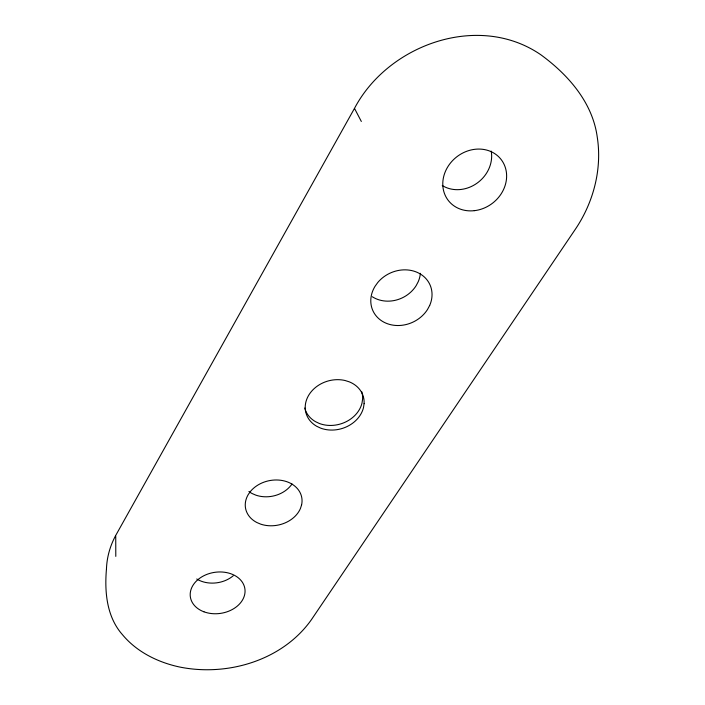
<?xml version="1.0" encoding="UTF-8"?>
<svg xmlns="http://www.w3.org/2000/svg" width="705" height="705" viewBox="0 0 705 705"><rect width="100%" height="100%" fill="white"/><g stroke="black" fill="none" stroke-linecap="round" stroke-linejoin="round"><path stroke-width="1.06" d="M354.73 108.834L361.339 121.472M115.735 536.17L115.796 556.386M491.209 151.099A32.166 28.482 -39.3 0 1 476.853 183.309A32.166 28.482 -39.3 0 1 442.264 185.521M361.639 391.478A29.654 24.684 -16.3 0 1 362.599 399.153L362.009 403.075A29.654 24.684 -16.3 0 1 319.294 423.458L315.479 421.652A29.654 24.684 -16.3 0 1 304.71 407.992M233.223 575.782A26.684 20.436 -8.4 0 1 196.739 578.999M420.374 273.32A30.2 26.411 -25.4 0 1 418.232 281.692L416.161 285.64A30.2 26.411 -25.4 0 1 372.284 296.735M292.011 484A27.654 22.26 -11.2 0 1 255.8 495.13L252.152 493.553A27.654 22.26 -11.2 0 1 248.9 491.508M106.464 568.926C104.481 591.715 106.605 616.787 122.45 634.676C136.708 651.896 157.753 662.268 179.308 666.956C227.204 676.809 282.555 660.532 311.451 619.633L575.254 229.398C593.407 202.617 602.299 169.138 597.232 136.955C592.491 102.366 568.204 74.8 540.991 54.875C478.986 12.082 388.393 44.239 354.589 108.182L115.981 534.972C110.236 545.353 106.869 557.047 106.464 568.926M364.097 403.665L363.498 407.596A29.83 24.772 -16.3 0 1 320.519 428.076L316.686 426.269A29.83 24.772 -16.3 0 1 305.468 410.662L305.221 406.741A29.83 24.772 -16.3 0 1 345.089 380.515L349.31 381.854A29.83 24.772 -16.3 0 1 364.097 403.665M301.59 504.921L300.453 508.446A28.614 22.648 -11.5 0 1 260.683 524.141L256.92 522.555A28.614 22.648 -11.5 0 1 248.371 494.346L250.733 491.094A28.614 22.648 -11.5 0 1 284.873 481.101A28.614 22.648 -11.5 0 1 301.59 504.921M429.671 305.468L427.494 309.521A31.346 27.037 -24.8 0 1 385.635 323.013A31.346 27.037 -24.8 0 1 374.998 286.38L377.774 282.502A31.346 27.037 -24.8 0 1 417.228 272.377A31.346 27.037 -24.8 0 1 429.671 305.468M474.28 210.68A33.426 29.275 -37.9 0 0 502.559 161.551A33.426 29.275 -37.9 0 0 447.27 167.693A33.426 29.275 -37.9 0 0 474.28 210.68M203.939 611.799A27.566 20.727 -8.6 0 0 245.058 591.046A27.566 20.727 -8.6 0 0 203.886 575.721A27.566 20.727 -8.6 0 0 203.939 611.799"/></g></svg>
